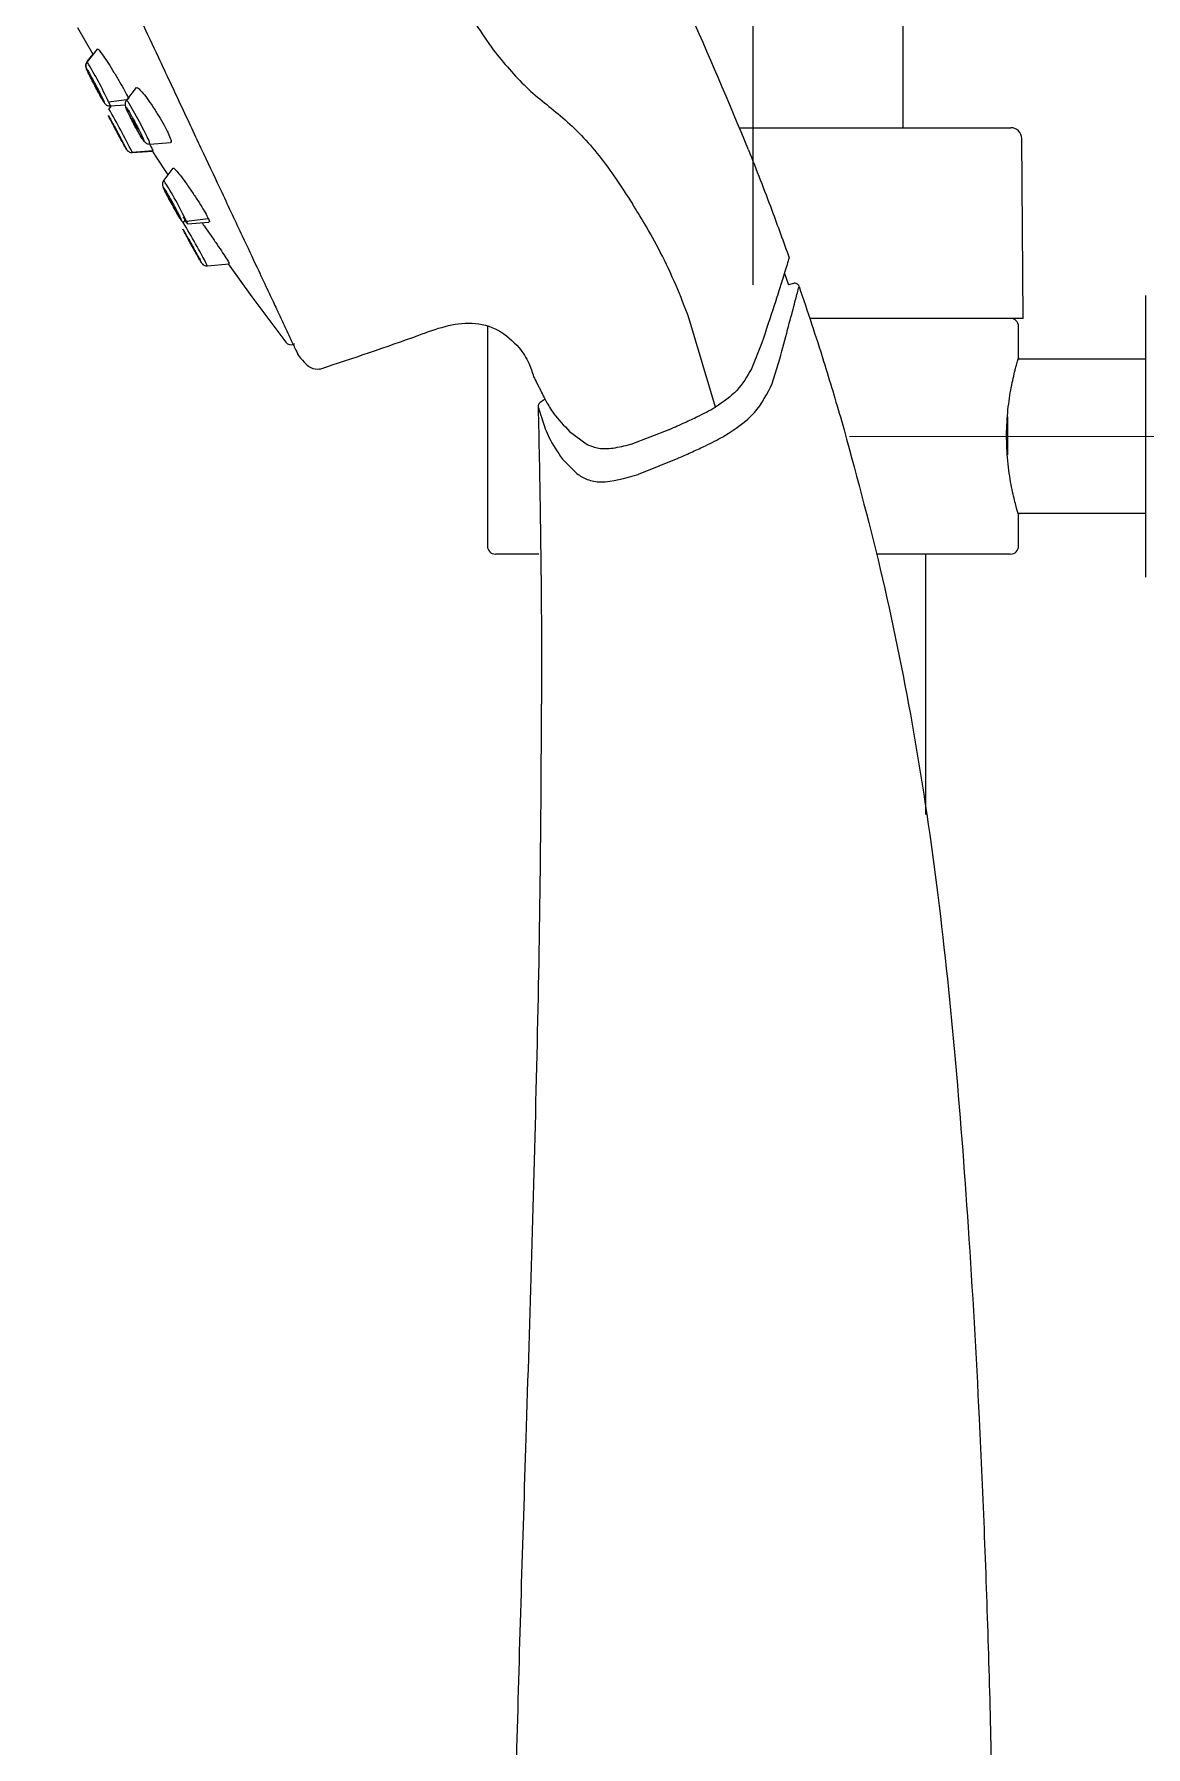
# Model space of a CAD drawing. Extents: x -6207 to -5787, y -4608 to -3937.
# Drawn here: x -5892.09 to -5877.94, y -4213.96 to -4192.15 of the extents above; entities that cross this region are included whole.
import ezdxf

# ---------------------------------------------------------------- set-up
doc = ezdxf.new("R2010")
doc.units = 0
doc.header["$LTSCALE"] = 7
doc.linetypes.add('CENTER', pattern=[2, 1.25, -0.25, 0.25, -0.25])
doc.layers.get('0').update_dxf_attribs({"color": 2, "linetype": 'CONTINUOUS'})
doc.layers.add('CL', color=1, linetype='CENTER')

msp = doc.modelspace()

# ---------------------------------------------------------------- linework, layer by layer
at = {"color": 7, "linetype": 'Continuous', "lineweight": 15}
for p, q in [((-5881.03466, -4193.34188), (-5881.03466, -4089.87289)), ((-5891.54222, -4192.06707), (-5891.34754, -4192.404)), ((-5891.34754, -4192.404), (-5891.42319, -4192.49963)), ((-5891.29249, -4192.34054), (-5891.42138, -4192.5035)), ((-5890.79677, -4192.83171), (-5890.92153, -4192.99146)), ((-5891.23914, -4192.94207), (-5891.21929, -4192.98286)), ((-5891.148, -4193.01417), (-5890.91557, -4192.98383)), ((-5891.11727, -4193.06285), (-5891.14478, -4193.09818)), ((-5891.11549, -4193.06274), (-5891.14415, -4193.09954)), ((-5891.12803, -4193.06354), (-5890.9345, -4193.05123)), ((-5890.62496, -4193.54968), (-5890.36148, -4193.53149)), ((-5883.12258, -4193.34188), (-5881.798, -4193.34188)), ((-5881.77512, -4193.34188), (-5879.66345, -4193.34188)), ((-5879.50346, -4195.77189), (-5879.52345, -4193.48066)), ((-5890.84868, -4193.65172), (-5890.58294, -4193.63072)), ((-5890.84642, -4193.65731), (-5890.5839, -4193.63853)), ((-5890.58294, -4193.63072), (-5890.58435, -4193.63219)), ((-5890.32883, -4193.85585), (-5890.44703, -4194.01116)), ((-5890.44379, -4194.12277), (-5890.41901, -4194.17276)), ((-5890.36785, -4194.26962), (-5890.34342, -4194.31483)), ((-5890.17569, -4194.51813), (-5890.19755, -4194.54725)), ((-5890.15566, -4194.53329), (-5889.87945, -4194.49849)), ((-5890.14329, -4194.56561), (-5889.87076, -4194.5432)), ((-5889.89005, -4195.09969), (-5889.61364, -4195.07503)), ((-5889.61128, -4195.06967), (-5889.61421, -4195.06862)), ((-5882.54221, -4195.19697), (-5882.49191, -4195.34151)), ((-5882.43059, -4195.32441), (-5882.49191, -4195.34151)), ((-5877.94491, -4199.06425), (-5877.94491, -4195.47952)), ((-5886.32466, -4195.87188), (-5886.32466, -4198.67188)), ((-5883.41988, -4196.90003), (-5883.75998, -4195.76428)), ((-5879.50346, -4195.77189), (-5882.22073, -4195.77189)), ((-5879.56466, -4196.27962), (-5879.56466, -4195.87188)), ((-5888.79388, -4196.09806), (-5888.78084, -4196.09193)), ((-5882.83265, -4196.08379), (-5882.96209, -4196.41152)), ((-5882.69931, -4196.59932), (-5882.60192, -4196.28665)), ((-5877.94491, -4196.29188), (-5879.57048, -4196.29188)), ((-5888.46155, -4196.41448), (-5888.46085, -4196.41598)), ((-5888.46155, -4196.41448), (-5888.46085, -4196.41598)), ((-5885.72048, -4196.54489), (-5885.6659, -4196.6512)), ((-5885.59151, -4196.80124), (-5885.653, -4196.84205)), ((-5883.42935, -4196.90572), (-5883.41988, -4196.90003)), ((-5885.62336, -4197.07166), (-5885.62536, -4197.06537)), ((-5885.27884, -4197.21113), (-5885.05571, -4197.37671)), ((-5884.49669, -4197.37282), (-5884.01375, -4197.1866)), ((-5884.01375, -4197.1866), (-5884.00682, -4197.18354)), ((-5883.32488, -4197.27798), (-5883.31472, -4197.27197)), ((-5885.37126, -4197.56329), (-5885.18747, -4197.74717)), ((-5884.40296, -4197.75645), (-5883.89756, -4197.55094)), ((-5883.88855, -4197.547), (-5883.89756, -4197.55094)), ((-5884.40296, -4197.75645), (-5884.40831, -4197.75824)), ((-5879.57051, -4198.25188), (-5877.94491, -4198.25188)), ((-5879.56466, -4198.67188), (-5879.56466, -4198.26048)), ((-5885.66976, -4198.77189), (-5886.22466, -4198.77189)), ((-5879.66466, -4198.77189), (-5881.3584, -4198.77189)), ((-5880.74466, -4202.08686), (-5880.74466, -4198.77189))]:
    msp.add_line(p, q, dxfattribs=at)
at = {"color": 8, "linetype": 'Continuous', "lineweight": 15}
for p, q in [((-5890.84868, -4193.65172), (-5890.84642, -4193.65731)), ((-5889.89145, -4195.09604), (-5889.89005, -4195.09969)), ((-5879.70466, -4197.02481), (-5879.70466, -4197.50742))]:
    msp.add_line(p, q, dxfattribs=at)
at = {"color": 7, "linetype": 'Continuous', "lineweight": 15, "flags": 128}
for points in [[(-5891.2795, -4192.87634), (-5891.28154, -4192.87054), (-5891.28892, -4192.85483), (-5891.30052, -4192.8316), (-5891.31457, -4192.8044), (-5891.32893, -4192.77736), (-5891.34142, -4192.75461), (-5891.35013, -4192.7396), (-5891.35375, -4192.73461), (-5891.35171, -4192.74042), (-5891.34433, -4192.75613), (-5891.33273, -4192.77935), (-5891.31868, -4192.80656), (-5891.30432, -4192.83359), (-5891.29183, -4192.85635), (-5891.28312, -4192.87136), (-5891.2795, -4192.87634)], [(-5890.81838, -4193.29433), (-5890.80375, -4193.32124), (-5890.7908, -4193.3438), (-5890.7815, -4193.35857), (-5890.77728, -4193.3633), (-5890.77877, -4193.35728), (-5890.78574, -4193.34143), (-5890.79714, -4193.31813), (-5890.81123, -4193.29096), (-5890.82586, -4193.26406), (-5890.83881, -4193.2415), (-5890.8481, -4193.22673), (-5890.85233, -4193.222), (-5890.85084, -4193.22802), (-5890.84387, -4193.24388), (-5890.83247, -4193.26716), (-5890.81838, -4193.29433)], [(-5890.99947, -4193.47134), (-5891.00206, -4193.46582), (-5891.00999, -4193.45039), (-5891.02206, -4193.42742), (-5891.03642, -4193.40037), (-5891.05089, -4193.3734), (-5891.06327, -4193.35059), (-5891.07167, -4193.33542), (-5891.07481, -4193.33018), (-5891.07222, -4193.3357), (-5891.06428, -4193.35113), (-5891.05222, -4193.37411), (-5891.03786, -4193.40115), (-5891.02338, -4193.42813), (-5891.01101, -4193.45094), (-5891.00261, -4193.46612), (-5890.99947, -4193.47134)], [(-5890.59269, -4193.63776), (-5890.55, -4193.70437), (-5890.39528, -4193.94316)], [(-5890.2982, -4194.38128), (-5890.30028, -4194.37546), (-5890.30789, -4194.35985), (-5890.31988, -4194.33683), (-5890.33442, -4194.30989), (-5890.34929, -4194.28313), (-5890.36225, -4194.26064), (-5890.3713, -4194.24582), (-5890.37507, -4194.24094), (-5890.373, -4194.24675), (-5890.36539, -4194.26235), (-5890.3534, -4194.28538), (-5890.33886, -4194.31233), (-5890.32398, -4194.33909), (-5890.31103, -4194.36158), (-5890.30198, -4194.3764), (-5890.2982, -4194.38128)], [(-5890.04634, -4194.91644), (-5890.04901, -4194.91096), (-5890.0572, -4194.89568), (-5890.06966, -4194.87291), (-5890.08449, -4194.84612), (-5890.09944, -4194.81941), (-5890.11222, -4194.79682), (-5890.12091, -4194.78181), (-5890.12416, -4194.77665), (-5890.12149, -4194.78213), (-5890.1133, -4194.79741), (-5890.10085, -4194.82019), (-5890.08601, -4194.84697), (-5890.07107, -4194.87368), (-5890.05828, -4194.89627), (-5890.0496, -4194.91129), (-5890.04634, -4194.91644)], [(-5889.6243, -4195.07598), (-5889.32368, -4195.49407), (-5888.89156, -4196.07407)]]:
    msp.add_lwpolyline(points, dxfattribs=at)
at = {"color": 8, "linetype": 'Continuous', "lineweight": 15, "flags": 128}
for points in [[(-5891.148, -4193.01417), (-5891.12911, -4193.05737), (-5891.12805, -4193.06354)], [(-5890.92153, -4192.99146), (-5890.92124, -4192.99122), (-5890.90462, -4193.00981), (-5890.86794, -4193.06807), (-5890.81681, -4193.15713), (-5890.75899, -4193.26344), (-5890.7033, -4193.3708), (-5890.65821, -4193.46289)], [(-5890.15566, -4194.53329), (-5890.14292, -4194.56437), (-5890.14329, -4194.56561)]]:
    msp.add_lwpolyline(points, dxfattribs=at)
at = {"color": 8, "linetype": 'Continuous', "lineweight": 15}
for centre, radius, start, end in [((-5895.82915, -4195.19167), 5.16282, 24.946073, 31.377735), ((-5902.79137, -4199.68706), 13.38108, 26.810169, 29.491964), ((-5890.7563, -4193.55023), 0.13134, 0.23886, 41.683425), ((-5894.49101, -4196.61024), 4.80719, 25.597782, 32.729037), ((-5900.85683, -4200.85244), 12.3845, 27.697717, 30.605203)]:
    msp.add_arc(centre, radius, start, end, dxfattribs=at)
at = {"color": 7, "linetype": 'Continuous', "lineweight": 15}
for centre, radius, start, end in [((-5879.66344, -4193.48188), 0.14, 0.5, 90), ((-5889.57563, -4194.13817), 0.71059, 208.337932, 216.979715), ((-5879.66466, -4195.87188), 0.1, 0, 90), ((-5888.82788, -4196.02564), 0.08, 217.255061, 295.15), ((-5886.22466, -4198.67188), 0.1, 180, 270), ((-5879.66466, -4198.67188), 0.1, 270, 0)]:
    msp.add_arc(centre, radius, start, end, dxfattribs=at)
for points, knots in [([(-5883.00224, -4193.62238), (-5883.25522, -4193.01427), (-5883.77844, -4191.75655), (-5884.68182, -4189.94581), (-5885.66676, -4188.20425), (-5886.69799, -4186.58942), (-5887.75834, -4185.10014), (-5888.82095, -4183.74845), (-5889.87877, -4182.51615), (-5890.95633, -4181.35011), (-5891.71212, -4180.60775), (-5892.09444, -4180.23223)], [0, 0, 0, 0, 0.12112206, 0.25051047, 0.37191847, 0.48901075, 0.6027738, 0.70806527, 0.80515756, 0.90144062, 1, 1, 1, 1]), ([(-5887.94706, -4189.1517), (-5887.81036, -4189.45552), (-5887.53713, -4190.06275), (-5887.12048, -4190.91287), (-5886.69842, -4191.69791), (-5886.4004, -4192.13374), (-5886.25211, -4192.35061)], [0, 0, 0, 0, 0.2510993, 0.50185471, 0.75212907, 1, 1, 1, 1]), ([(-5891.3128, -4190.74611), (-5891.25215, -4190.87529), (-5891.13008, -4191.13529), (-5890.93584, -4191.549), (-5890.73041, -4191.98656), (-5890.48301, -4192.5135), (-5890.21504, -4193.08424), (-5889.94303, -4193.66363), (-5889.78368, -4194.00302), (-5889.70809, -4194.16403)], [0, 0, 0, 0, 0.10085061, 0.20297815, 0.32981388, 0.45729931, 0.64573353, 0.83192911, 1, 1, 1, 1]), ([(-5891.28843, -4192.34375), (-5891.28837, -4192.34154), (-5891.28813, -4192.33361), (-5891.26278, -4192.36181), (-5891.21577, -4192.42517), (-5891.15167, -4192.52136), (-5891.07962, -4192.63637), (-5891.00726, -4192.75805), (-5890.94326, -4192.87183), (-5890.90591, -4192.94339), (-5890.89138, -4192.97385), (-5890.88832, -4192.98027)], [0, 0, 0, 0, 0.05031793, 0.18056514, 0.31116407, 0.44209107, 0.57317537, 0.70417178, 0.83487445, 0.96521999, 1, 1, 1, 1]), ([(-5886.25211, -4192.35061), (-5886.11518, -4192.51714), (-5885.83767, -4192.85465), (-5885.35727, -4193.20005), (-5884.89589, -4193.67082), (-5884.61787, -4194.09834), (-5884.47925, -4194.3115)], [0, 0, 0, 0, 0.24254525, 0.49158186, 0.74649471, 1, 1, 1, 1]), ([(-5891.42386, -4192.50273), (-5891.42778, -4192.50792), (-5891.43699, -4192.52014), (-5891.44082, -4192.54075), (-5891.44043, -4192.55923), (-5891.4364, -4192.57816), (-5891.43185, -4192.5884), (-5891.42597, -4192.60268), (-5891.42035, -4192.61458), (-5891.41828, -4192.61897)], [0, 0, 0, 0, 0.101451068, 0.238741948, 0.321886014, 0.408520603, 0.644883501, 0.869141221, 1, 1, 1, 1]), ([(-5891.42209, -4192.50667), (-5891.42598, -4192.51181), (-5891.43517, -4192.52398), (-5891.43901, -4192.54455), (-5891.43863, -4192.56303), (-5891.43463, -4192.58192), (-5891.4301, -4192.59213), (-5891.42429, -4192.60624), (-5891.41872, -4192.61806), (-5891.41666, -4192.62243)], [0, 0, 0, 0, 0.10093933, 0.23906161, 0.32252881, 0.40926221, 0.64435084, 0.86870776, 1, 1, 1, 1]), ([(-5891.21929, -4192.98286), (-5891.21339, -4192.99582), (-5891.20429, -4193.01582), (-5891.20304, -4193.02223), (-5891.20651, -4193.01868), (-5891.21455, -4193.00635), (-5891.23032, -4192.97972), (-5891.25792, -4192.93051), (-5891.29259, -4192.86624), (-5891.32218, -4192.81019), (-5891.34512, -4192.7661), (-5891.36681, -4192.72377), (-5891.39229, -4192.67322), (-5891.40544, -4192.64583), (-5891.41396, -4192.6281)], [0, 0, 0, 0, 0.11971999, 0.18479093, 0.2500016, 0.31507039, 0.38028147, 0.50000275, 0.61972458, 0.68479242, 0.7499959, 0.81506748, 0.88027736, 1, 1, 1, 1]), ([(-5891.32291, -4192.80876), (-5891.30799, -4192.83703), (-5891.28757, -4192.87571), (-5891.26118, -4192.92432), (-5891.24295, -4192.95737), (-5891.22616, -4192.98695), (-5891.21373, -4193.00814), (-5891.20444, -4193.02241), (-5891.198, -4193.03239), (-5891.18492, -4193.04531), (-5891.17233, -4193.05405), (-5891.15486, -4193.06209), (-5891.13998, -4193.0629), (-5891.13165, -4193.06336)], [0, 0, 0, 0, 0.21736538, 0.2975362, 0.42147313, 0.53589784, 0.64459563, 0.74327085, 0.8317185, 0.86797754, 0.89810764, 0.9430056, 1, 1, 1, 1]), ([(-5890.79461, -4192.83342), (-5890.79044, -4192.83126), (-5890.78133, -4192.82655), (-5890.7386, -4192.86737), (-5890.67751, -4192.94181), (-5890.60395, -4193.04459), (-5890.5272, -4193.16265), (-5890.45622, -4193.28224), (-5890.41204, -4193.36493), (-5890.39356, -4193.40363), (-5890.38954, -4193.41205)], [0, 0, 0, 0, 0.11862867, 0.25866457, 0.39942124, 0.54052281, 0.68145067, 0.82174658, 0.96123181, 1, 1, 1, 1]), ([(-5890.92153, -4192.99146), (-5890.92368, -4192.99446), (-5890.92795, -4193.0004), (-5890.93208, -4193.00904), (-5890.93465, -4193.01595), (-5890.93693, -4193.02368), (-5890.94162, -4193.05211), (-5890.93275, -4193.07879), (-5890.91137, -4193.12489), (-5890.90204, -4193.14499)], [0, 0, 0, 0, 0.04647836, 0.09223179, 0.11617119, 0.14234977, 0.20728784, 0.65434037, 1, 1, 1, 1]), ([(-5890.90301, -4193.14467), (-5890.91101, -4193.1271), (-5890.92336, -4193.09998), (-5890.9294, -4193.08211), (-5890.92961, -4193.07653), (-5890.92508, -4193.07983), (-5890.91333, -4193.09556), (-5890.88961, -4193.1333), (-5890.85689, -4193.19024), (-5890.82753, -4193.24348), (-5890.804, -4193.28724), (-5890.78099, -4193.3311), (-5890.75298, -4193.3858), (-5890.73696, -4193.41908), (-5890.7266, -4193.44063)], [0, 0, 0, 0, 0.11972131, 0.18479347, 0.2500024, 0.31507067, 0.38027807, 0.49999779, 0.6197229, 0.68478638, 0.74999565, 0.8150682, 0.88028208, 1, 1, 1, 1]), ([(-5891.14984, -4193.19065), (-5891.15085, -4193.18809), (-5891.15241, -4193.18414), (-5891.14304, -4193.20039), (-5891.13174, -4193.22059), (-5891.11613, -4193.24901), (-5891.10339, -4193.27236), (-5891.09475, -4193.28837), (-5891.09347, -4193.29075)], [0, 0, 0, 0, 0.305686658, 0.471829337, 0.638331577, 0.804459497, 0.970974247, 1, 1, 1, 1]), ([(-5890.92444, -4193.61087), (-5890.92343, -4193.61342), (-5890.92187, -4193.61736), (-5890.93122, -4193.60118), (-5890.94259, -4193.58083), (-5890.95792, -4193.55294), (-5890.98177, -4193.50914), (-5891.01658, -4193.44453), (-5891.05388, -4193.37469), (-5891.08256, -4193.32057), (-5891.10309, -4193.28159), (-5891.12086, -4193.24764), (-5891.13957, -4193.2115), (-5891.1458, -4193.19884), (-5891.14984, -4193.19065)], [0, 0, 0, 0, 0.11972043, 0.18478691, 0.24999622, 0.31506931, 0.38027372, 0.5000046, 0.61971759, 0.68479469, 0.75000192, 0.81506719, 0.88027849, 1, 1, 1, 1]), ([(-5890.7266, -4193.44063), (-5890.7186, -4193.45821), (-5890.70625, -4193.48533), (-5890.7002, -4193.50317), (-5890.69999, -4193.50878), (-5890.70453, -4193.50547), (-5890.71628, -4193.48973), (-5890.73999, -4193.45199), (-5890.77272, -4193.39506), (-5890.80207, -4193.34182), (-5890.8256, -4193.29805), (-5890.84861, -4193.25419), (-5890.87663, -4193.1995), (-5890.89264, -4193.16622), (-5890.90301, -4193.14467)], [0, 0, 0, 0, 0.119722361, 0.184790637, 0.250001911, 0.315070782, 0.380284561, 0.500005392, 0.619719157, 0.684796917, 0.750006598, 0.815079864, 0.880281058, 1, 1, 1, 1]), ([(-5890.90204, -4193.14499), (-5890.89725, -4193.15589), (-5890.88624, -4193.18091), (-5890.8599, -4193.23241), (-5890.82936, -4193.29137), (-5890.79653, -4193.35243), (-5890.75752, -4193.42183), (-5890.72346, -4193.48203), (-5890.68721, -4193.52892), (-5890.65148, -4193.5484), (-5890.63377, -4193.54926), (-5890.62496, -4193.54968)], [0, 0, 0, 0, 0.08269416, 0.18976407, 0.29861997, 0.41175801, 0.52446197, 0.71741198, 0.86549471, 0.9331169, 1, 1, 1, 1]), ([(-5891.03932, -4193.40194), (-5891.02448, -4193.42965), (-5891.00415, -4193.46763), (-5890.97825, -4193.51557), (-5890.96052, -4193.5482), (-5890.94456, -4193.57729), (-5890.93327, -4193.59759), (-5890.92594, -4193.61044), (-5890.92207, -4193.61696), (-5890.9183, -4193.62277), (-5890.9137, -4193.62888), (-5890.91107, -4193.63158), (-5890.91031, -4193.63237)], [0, 0, 0, 0, 0.24574946, 0.33674859, 0.47702111, 0.60602313, 0.72704333, 0.83281923, 0.92143539, 0.96810254, 0.99074041, 1, 1, 1, 1]), ([(-5890.38954, -4193.41205), (-5890.37678, -4193.44169), (-5890.35275, -4193.4975), (-5890.3477, -4193.53161), (-5890.35881, -4193.52776), (-5890.36179, -4193.52672)], [0, 0, 0, 0, 0.45288697, 0.8527739, 1, 1, 1, 1]), ([(-5881.798, -4193.34188), (-5881.79696, -4193.34188), (-5881.78919, -4193.34188), (-5881.78165, -4193.34188), (-5881.77512, -4193.34188)], [0, 0, 0, 0, 0.13425525, 1, 1, 1, 1]), ([(-5890.91031, -4193.63237), (-5890.90958, -4193.63315), (-5890.90657, -4193.6364), (-5890.89776, -4193.64383), (-5890.88071, -4193.65319), (-5890.86231, -4193.65895), (-5890.85087, -4193.65686), (-5890.84868, -4193.65646)], [0, 0, 0, 0, 0.05102113, 0.21108503, 0.49773955, 0.90401674, 1, 1, 1, 1]), ([(-5890.6287, -4193.5492), (-5890.62447, -4193.55633), (-5890.60295, -4193.59258), (-5890.59, -4193.61633), (-5890.58417, -4193.62822), (-5890.58294, -4193.63072)], [0, 0, 0, 0, 0.16205398, 0.82347407, 1, 1, 1, 1]), ([(-5883.00224, -4193.62238), (-5882.90191, -4193.87813), (-5882.72273, -4194.33488), (-5882.55701, -4194.79668), (-5882.48408, -4194.99991)], [0, 0, 0, 0, 0.559924121, 1, 1, 1, 1]), ([(-5890.32542, -4193.85846), (-5890.32344, -4193.85679), (-5890.31875, -4193.85283), (-5890.28189, -4193.89175), (-5890.22384, -4193.96408), (-5890.15036, -4194.06449), (-5890.07087, -4194.18002), (-5889.9942, -4194.29789), (-5889.92962, -4194.40386), (-5889.8944, -4194.46749), (-5889.88212, -4194.49296), (-5889.87945, -4194.49849)], [0, 0, 0, 0, 0.09055813, 0.21464764, 0.33942257, 0.46484329, 0.59057667, 0.716156, 0.84116691, 0.96545765, 1, 1, 1, 1]), ([(-5890.44691, -4194.01261), (-5890.44842, -4194.01414), (-5890.45714, -4194.02299), (-5890.46247, -4194.04222), (-5890.46402, -4194.06348), (-5890.46078, -4194.08412), (-5890.45588, -4194.09604), (-5890.4512, -4194.10756), (-5890.44635, -4194.11766), (-5890.4445, -4194.12151)], [0, 0, 0, 0, 0.03700138, 0.21445083, 0.3258901, 0.41886912, 0.63610676, 0.86121387, 1, 1, 1, 1]), ([(-5890.44379, -4194.12277), (-5890.44825, -4194.11274), (-5890.45513, -4194.09726), (-5890.45273, -4194.09741), (-5890.44633, -4194.10587), (-5890.43538, -4194.12286), (-5890.41606, -4194.1547), (-5890.38467, -4194.2088), (-5890.3475, -4194.27521), (-5890.31687, -4194.33114), (-5890.29373, -4194.37409), (-5890.27243, -4194.41432), (-5890.24815, -4194.46106), (-5890.23682, -4194.48436), (-5890.22948, -4194.49945)], [0, 0, 0, 0, 0.119721927, 0.184791356, 0.249999388, 0.315073066, 0.380279574, 0.499997391, 0.619719542, 0.684786687, 0.749998414, 0.815072166, 0.88028109, 1, 1, 1, 1]), ([(-5890.22948, -4194.49945), (-5890.22502, -4194.50948), (-5890.21814, -4194.52496), (-5890.22055, -4194.52481), (-5890.22694, -4194.51633), (-5890.2379, -4194.49936), (-5890.25721, -4194.46752), (-5890.28864, -4194.41337), (-5890.32568, -4194.34715), (-5890.3526, -4194.29807), (-5890.36774, -4194.26988), (-5890.3833, -4194.24113), (-5890.4008, -4194.20797), (-5890.42515, -4194.16113), (-5890.43647, -4194.13784), (-5890.44379, -4194.12277)], [0, 0, 0, 0, 0.11972227, 0.18479189, 0.25000279, 0.31507132, 0.38027881, 0.49999647, 0.61971857, 0.68479964, 0.71777329, 0.74999808, 0.81507241, 0.88028152, 1, 1, 1, 1]), ([(-5890.43488, -4194.14035), (-5890.42667, -4194.15713), (-5890.4118, -4194.18749), (-5890.37702, -4194.25306), (-5890.34296, -4194.31583), (-5890.31315, -4194.36983), (-5890.29727, -4194.39768), (-5890.29155, -4194.4077)], [0, 0, 0, 0, 0.26581654, 0.48106244, 0.68360444, 0.88605241, 1, 1, 1, 1]), ([(-5889.70809, -4194.16403), (-5889.6183, -4194.35527), (-5889.45295, -4194.70745), (-5889.26817, -4195.10103), (-5889.13299, -4195.38895), (-5889.03577, -4195.59604), (-5888.95708, -4195.76364), (-5888.8932, -4195.89969), (-5888.83189, -4196.03026), (-5888.77451, -4196.15249), (-5888.74605, -4196.2131), (-5888.73223, -4196.24253)], [0, 0, 0, 0, 0.176017152, 0.324152401, 0.439521142, 0.539329086, 0.616856712, 0.699129891, 0.781155473, 0.893731147, 1, 1, 1, 1]), ([(-5890.29155, -4194.4077), (-5890.28626, -4194.41705), (-5890.26015, -4194.46324), (-5890.23671, -4194.50035), (-5890.21827, -4194.5316), (-5890.20417, -4194.54381), (-5890.19888, -4194.5484)], [0, 0, 0, 0, 0.140345915, 0.693774411, 0.885033024, 1, 1, 1, 1]), ([(-5883.75998, -4195.76428), (-5883.81318, -4195.62586), (-5883.92499, -4195.33496), (-5884.11679, -4194.93196), (-5884.30686, -4194.58843), (-5884.42807, -4194.39366), (-5884.4792, -4194.3115)], [0, 0, 0, 0, 0.25906802, 0.54446075, 0.80784379, 1, 1, 1, 1]), ([(-5889.96142, -4194.55065), (-5889.94882, -4194.56819), (-5889.9135, -4194.61739), (-5889.84382, -4194.71724), (-5889.76439, -4194.83285), (-5889.69352, -4194.93829), (-5889.64049, -4195.01968), (-5889.61724, -4195.05782), (-5889.61235, -4195.06756), (-5889.61128, -4195.06967)], [0, 0, 0, 0, 0.09519374, 0.26699431, 0.43920969, 0.6112102, 0.78244009, 0.95268546, 1, 1, 1, 1]), ([(-5889.87945, -4194.49849), (-5889.87089, -4194.51806), (-5889.8595, -4194.54407), (-5889.86884, -4194.53958), (-5889.87115, -4194.53847)], [0, 0, 0, 0, 0.75234931, 1, 1, 1, 1]), ([(-5890.20237, -4194.63698), (-5890.20283, -4194.63547), (-5890.20354, -4194.63313), (-5890.19271, -4194.65122), (-5890.18021, -4194.67271), (-5890.16344, -4194.70203), (-5890.14919, -4194.72704), (-5890.1395, -4194.74432), (-5890.13752, -4194.74784)], [0, 0, 0, 0, 0.30156411, 0.46546056, 0.62972663, 0.79362382, 0.95786231, 1, 1, 1, 1]), ([(-5889.96813, -4195.05611), (-5889.96767, -4195.05762), (-5889.96696, -4195.05995), (-5889.97778, -4195.04189), (-5889.99034, -4195.0203), (-5890.00687, -4194.99141), (-5890.03222, -4194.94674), (-5890.0687, -4194.8818), (-5890.10716, -4194.81264), (-5890.1364, -4194.75965), (-5890.15714, -4194.72185), (-5890.17484, -4194.68928), (-5890.1932, -4194.65516), (-5890.19877, -4194.64412), (-5890.20237, -4194.63698)], [0, 0, 0, 0, 0.11972155, 0.18478783, 0.24999496, 0.31507226, 0.38027468, 0.49999398, 0.61972103, 0.68479434, 0.7499934, 0.81506931, 0.88027906, 1, 1, 1, 1]), ([(-5890.08757, -4194.84784), (-5890.07228, -4194.87523), (-5890.05132, -4194.9128), (-5890.02456, -4194.96024), (-5890.00621, -4194.99259), (-5889.98968, -4195.02145), (-5889.97797, -4195.0416), (-5889.9703, -4195.05446), (-5889.96629, -4195.06093), (-5889.96213, -4195.06701), (-5889.95735, -4195.07299), (-5889.95458, -4195.0757), (-5889.95376, -4195.0765)], [0, 0, 0, 0, 0.245115467, 0.336085693, 0.476333725, 0.605390896, 0.726541364, 0.832614892, 0.921982216, 0.967309919, 0.990300438, 1, 1, 1, 1]), ([(-5882.48409, -4194.99991), (-5882.48795, -4195.01233), (-5882.496, -4195.03816), (-5882.56194, -4195.25232), (-5882.67032, -4195.59623), (-5882.77735, -4195.91769), (-5882.83265, -4196.08379)], [0, 0, 0, 0, 0.22309743, 0.4641666, 0.72314164, 1, 1, 1, 1]), ([(-5889.95376, -4195.0765), (-5889.95298, -4195.0773), (-5889.94974, -4195.0806), (-5889.94036, -4195.088), (-5889.92258, -4195.09678), (-5889.90435, -4195.10184), (-5889.89359, -4195.09945), (-5889.89207, -4195.09911)], [0, 0, 0, 0, 0.05370366, 0.2220191, 0.51962913, 0.93199035, 1, 1, 1, 1]), ([(-5882.60192, -4196.28665), (-5882.56791, -4196.15697), (-5882.4999, -4195.89764), (-5882.42188, -4195.60462), (-5882.36832, -4195.40195), (-5882.36126, -4195.37583), (-5882.35773, -4195.36277)], [0, 0, 0, 0, 0.25005626, 0.50007428, 0.75003688, 1, 1, 1, 1]), ([(-5882.35773, -4195.36277), (-5882.36116, -4195.35557), (-5882.36772, -4195.3418), (-5882.386, -4195.32809), (-5882.40765, -4195.32079), (-5882.42271, -4195.32318), (-5882.43059, -4195.32442)], [0, 0, 0, 0, 0.26158384, 0.50001897, 0.73842835, 1, 1, 1, 1]), ([(-5882.35772, -4195.36277), (-5882.25143, -4195.68005), (-5882.06163, -4196.24654), (-5881.89251, -4196.81953), (-5881.81811, -4197.0716)], [0, 0, 0, 0, 0.56007044, 1, 1, 1, 1]), ([(-5888.46085, -4196.41598), (-5888.0382, -4196.27647), (-5887.50479, -4196.10039), (-5886.8694, -4195.86125), (-5886.52296, -4195.80945), (-5886.17079, -4195.89537), (-5886.00476, -4196.06017), (-5885.9204, -4196.14392)], [0, 0, 0, 0, 0.4901947, 0.61866009, 0.74649548, 0.87118518, 1, 1, 1, 1]), ([(-5885.9204, -4196.14392), (-5885.87574, -4196.20716), (-5885.79549, -4196.32079), (-5885.75593, -4196.45386), (-5885.73839, -4196.51287)], [0, 0, 0, 0, 0.55658314, 1, 1, 1, 1]), ([(-5888.73223, -4196.24253), (-5888.65361, -4196.33768), (-5888.57405, -4196.41832), (-5888.49893, -4196.41597), (-5888.46155, -4196.41448)], [0, 0, 0, 0, 0.498383777, 0.992344282, 0.992344282, 0.992344282, 0.992344282]), ([(-5879.568, -4198.26048), (-5879.56702, -4198.26383), (-5879.56273, -4198.27851), (-5879.58723, -4198.19576), (-5879.63283, -4198.01963), (-5879.68539, -4197.75034), (-5879.71827, -4197.4259), (-5879.71622, -4197.08793), (-5879.68245, -4196.77698), (-5879.63051, -4196.51385), (-5879.58464, -4196.33872), (-5879.56127, -4196.26024), (-5879.56621, -4196.27717), (-5879.56692, -4196.27962)], [0, 0, 0, 0, 0.03032213, 0.13301191, 0.23690876, 0.34470284, 0.45342931, 0.55819057, 0.66036584, 0.76524918, 0.87394463, 0.9817602, 1, 1, 1, 1]), ([(-5885.73839, -4196.51287), (-5885.73621, -4196.51663), (-5885.73208, -4196.52375), (-5885.70415, -4196.57333), (-5885.67804, -4196.62649), (-5885.6659, -4196.6512)], [0, 0, 0, 0, 0.37440727, 0.70912098, 1, 1, 1, 1]), ([(-5882.96209, -4196.41152), (-5883.01894, -4196.50882), (-5883.13299, -4196.70399), (-5883.32406, -4196.83455), (-5883.41988, -4196.90003)], [0, 0, 0, 0, 0.49851695, 1, 1, 1, 1]), ([(-5885.66596, -4196.65121), (-5885.66553, -4196.65212), (-5885.66467, -4196.65393), (-5885.6638, -4196.65574), (-5885.66336, -4196.65665)], [0, 0, 0, 0, 0.500020213, 1, 1, 1, 1]), ([(-5885.66336, -4196.65665), (-5885.65132, -4196.68175), (-5885.62738, -4196.73165), (-5885.5839, -4196.81736), (-5885.53455, -4196.90253), (-5885.45317, -4197.02801), (-5885.35195, -4197.13433), (-5885.27884, -4197.21113)], [0, 0, 0, 0, 0.18630211, 0.37022561, 0.50508337, 0.64254125, 1, 1, 1, 1]), ([(-5883.31472, -4197.27197), (-5883.173, -4197.17975), (-5882.90178, -4197.00326), (-5882.76474, -4196.72986), (-5882.69931, -4196.59932)], [0, 0, 0, 0, 0.52255487, 1, 1, 1, 1]), ([(-5885.653, -4196.84205), (-5885.6571, -4196.84524), (-5885.66543, -4196.85172), (-5885.67418, -4196.8652), (-5885.67957, -4196.88033), (-5885.67965, -4196.89088), (-5885.67969, -4196.89607)], [0, 0, 0, 0, 0.24572503, 0.50012583, 0.7544049, 1, 1, 1, 1]), ([(-5885.67969, -4196.89607), (-5885.675, -4197.11733), (-5885.66562, -4197.56069), (-5885.6516, -4198.3523), (-5885.64488, -4198.92269), (-5885.64078, -4199.27094)], [0, 0, 0, 0, 0.27952675, 0.56011135, 1, 1, 1, 1]), ([(-5885.67969, -4196.89607), (-5885.67728, -4196.90334), (-5885.67247, -4196.91787), (-5885.64106, -4197.0162), (-5885.62536, -4197.06537)], [0, 0, 0, 0, 0.49996818, 1, 1, 1, 1]), ([(-5884.00682, -4197.18354), (-5883.94126, -4197.15438), (-5883.82192, -4197.1013), (-5883.6179, -4197.00738), (-5883.50032, -4196.94399), (-5883.42935, -4196.90572)], [0, 0, 0, 0, 0.32577117, 0.59298203, 1, 1, 1, 1]), ([(-5885.6234, -4197.07166), (-5885.60212, -4197.14008), (-5885.55943, -4197.27734), (-5885.43411, -4197.46778), (-5885.37126, -4197.56329)], [0, 0, 0, 0, 0.49847236, 1, 1, 1, 1]), ([(-5881.81811, -4197.0716), (-5881.64648, -4197.70133), (-5881.29847, -4198.97819), (-5880.89944, -4200.95326), (-5880.58884, -4203.00659), (-5880.36741, -4205.14588), (-5880.19291, -4207.41339), (-5880.0487, -4209.97047), (-5879.93886, -4212.80382), (-5879.87315, -4215.84767), (-5879.85741, -4218.89028), (-5879.89123, -4220.91337), (-5879.90795, -4221.91315)], [0, 0, 0, 0, 0.07831918, 0.15880282, 0.24166355, 0.32748003, 0.41686567, 0.51459867, 0.63485031, 0.75716099, 0.87999233, 1, 1, 1, 1]), ([(-5885.05571, -4197.37671), (-5885.00788, -4197.39564), (-5884.90754, -4197.43537), (-5884.71625, -4197.42685), (-5884.57739, -4197.39278), (-5884.50131, -4197.37412)], [0, 0, 0, 0, 0.291734993, 0.612007589, 1, 1, 1, 1]), ([(-5884.50131, -4197.37412), (-5884.50054, -4197.37391), (-5884.499, -4197.37348), (-5884.49746, -4197.37304), (-5884.49669, -4197.37282)], [0, 0, 0, 0, 0.49976658, 1, 1, 1, 1]), ([(-5883.88855, -4197.547), (-5883.83013, -4197.52101), (-5883.71662, -4197.4705), (-5883.51755, -4197.37897), (-5883.39727, -4197.31592), (-5883.32488, -4197.27798)], [0, 0, 0, 0, 0.29685165, 0.57680414, 1, 1, 1, 1]), ([(-5885.18747, -4197.74717), (-5885.1447, -4197.77488), (-5885.0529, -4197.83435), (-5884.80499, -4197.87352), (-5884.57187, -4197.80577), (-5884.40831, -4197.75824)], [0, 0, 0, 0, 0.20655895, 0.44333419, 1, 1, 1, 1]), ([(-5885.64078, -4199.27094), (-5885.63919, -4199.53469), (-5885.63636, -4200.00567), (-5885.63592, -4200.47666), (-5885.63573, -4200.6839)], [0, 0, 0, 0, 0.5600018, 1, 1, 1, 1]), ([(-5885.98159, -4221.91334), (-5885.9998, -4220.58937), (-5886.03618, -4217.94542), (-5885.95699, -4213.98513), (-5885.84913, -4210.57084), (-5885.75737, -4207.67762), (-5885.69417, -4205.31359), (-5885.64765, -4202.97598), (-5885.63965, -4201.43657), (-5885.63573, -4200.6839)], [0, 0, 0, 0, 0.187057, 0.37355047, 0.55954918, 0.66968389, 0.78251035, 0.89366148, 1, 1, 1, 1])]:
    msp.add_open_spline(points, degree=3, knots=knots, dxfattribs=at)
at = {"color": 8, "linetype": 'Continuous', "lineweight": 15}
for points, knots in [([(-5891.41396, -4192.6281), (-5891.41986, -4192.61513), (-5891.42896, -4192.59511), (-5891.43021, -4192.58874), (-5891.42674, -4192.59226), (-5891.4187, -4192.6046), (-5891.40293, -4192.63122), (-5891.37533, -4192.68044), (-5891.34065, -4192.74472), (-5891.31108, -4192.80075), (-5891.28808, -4192.84493), (-5891.26662, -4192.88688), (-5891.2491, -4192.92146), (-5891.24171, -4192.93677), (-5891.23914, -4192.94207)], [0, 0, 0, 0, 0.13085607, 0.20197507, 0.27324852, 0.34436601, 0.41564008, 0.54649243, 0.67734549, 0.74847806, 0.81974394, 0.89086542, 0.96213818, 1, 1, 1, 1]), ([(-5891.09347, -4193.29075), (-5891.08164, -4193.31265), (-5891.05673, -4193.35876), (-5891.02034, -4193.42696), (-5890.99173, -4193.48093), (-5890.97118, -4193.51994), (-5890.95342, -4193.55389), (-5890.93471, -4193.59002), (-5890.92847, -4193.60268), (-5890.92444, -4193.61087)], [0, 0, 0, 0, 0.1781067, 0.37491362, 0.48186551, 0.58905315, 0.69600744, 0.80320179, 1, 1, 1, 1]), ([(-5890.13752, -4194.74784), (-5890.12569, -4194.76886), (-5890.10012, -4194.81429), (-5890.06328, -4194.88056), (-5890.03411, -4194.93341), (-5890.01337, -4194.97126), (-5889.99566, -4195.00381), (-5889.9773, -4195.03793), (-5889.97174, -4195.04897), (-5889.96813, -4195.05611)], [0, 0, 0, 0, 0.17081836, 0.36934868, 0.4772652, 0.58541059, 0.69331423, 0.80145554, 1, 1, 1, 1])]:
    msp.add_open_spline(points, degree=3, knots=knots, dxfattribs=at)
at = {"layer": 'CL', "color": 1, "linetype": 'CENTER'}
for p, q in [((-5882.94466, -4089.8729), (-5882.94466, -4195.34188)), ((-5881.7159, -4197.27275), (-5864.12666, -4197.27189))]:
    msp.add_line(p, q, dxfattribs=at)

doc.saveas('drawing.dxf')
